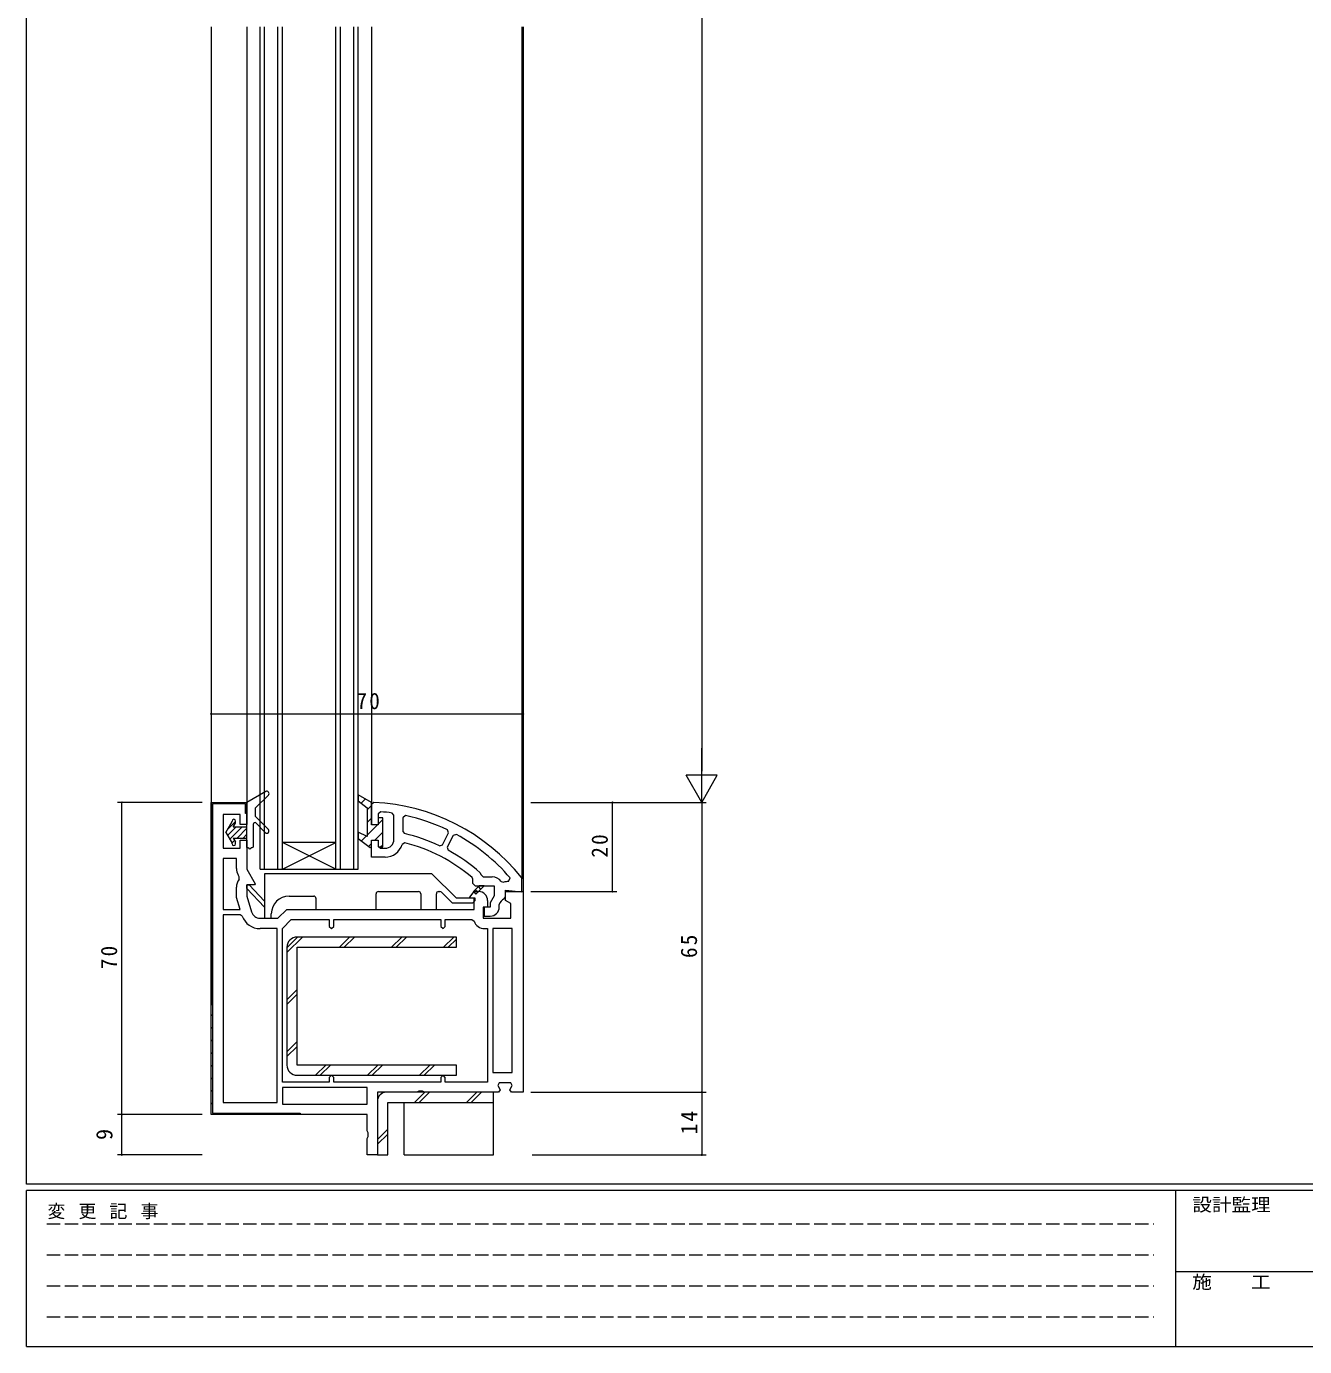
# Model space of a CAD drawing. Units: millimetres on the paper. Extents: x -420 to 373, y -297 to 267.
# Drawn here: x -417.7 to -131.1, y -297 to -1 of the extents above; entities that cross this region are included whole.
import ezdxf
from ezdxf.enums import TextEntityAlignment as Align

# ---------------------------------------------------------------- set-up
doc = ezdxf.new("R2010")
doc.units = ezdxf.units.MM
doc.linetypes.add('DASHED3', pattern=[4, 3, -1])
for name, color, linetype, lineweight in [('0-1_YKK_ZWAK', 7, 'Continuous', 9), ('0-3_YKK_12', 2, 'Continuous', 9), ('0-4_YKK_D', 6, 'Continuous', 9), ('0-6_YKK_13', 4, 'Continuous', 9), ('0-7_YKK_11', 7, 'Continuous', 9)]:
    doc.layers.add(name, color=color, linetype=linetype, lineweight=lineweight)
doc.styles.add('ＭＳ ゴシック', font='')
doc.styles.get('ＭＳ ゴシック').set_extended_font_data('MS Gothic')

msp = doc.modelspace()

# ---------------------------------------------------------------- linework, layer by layer
at = {"layer": '0-1_YKK_ZWAK'}
for p, q in [((-417.7, -260.6), (-417.7, 264.4)), ((352.3, -260.6), (-417.7, -260.6)), ((-417.7, -297), (-417.7, -262)), ((314.5, -262), (-417.7, -262)), ((-160.1, -262), (-160.1, -297)), ((-160.1, -280.199), (-31.3, -280.199)), ((-417.7, -297), (314.5, -297))]:
    msp.add_line(p, q, dxfattribs=at)
at = {"layer": '0-1_YKK_ZWAK', "linetype": 'DASHED3'}
for p, q in [((-413.101, -269.512), (-164.909, -269.512)), ((-413.101, -276.441), (-164.909, -276.441)), ((-413.101, -283.37), (-164.909, -283.37)), ((-413.101, -290.298), (-164.909, -290.298))]:
    msp.add_line(p, q, dxfattribs=at)
at = {"layer": '0-3_YKK_12'}
for p, q in [((-376.303, -1.097), (-376.303, -220.452)), ((-368.303, -1.097), (-368.303, -175.478)), ((-365.303, -189.978), (-365.303, -1.097)), ((-364.303, -189.978), (-364.303, -1.097)), ((-361.303, -189.978), (-361.303, -1.097)), ((-360.303, -189.978), (-360.303, -1.097)), ((-348.303, -189.978), (-348.303, -1.097)), ((-347.303, -189.978), (-347.303, -1.097)), ((-344.303, -189.978), (-344.303, -1.097)), ((-343.303, -189.978), (-343.303, -1.097)), ((-340.303, -1.097), (-340.303, -175.473)), ((-306.603, -1.097), (-306.603, -192.153)), ((-306.303, -1.097), (-306.303, -195.478)), ((-348.303, -183.978), (-360.303, -183.978)), ((-348.303, -189.978), (-360.303, -183.978)), ((-360.303, -189.978), (-348.303, -183.978)), ((-365.303, -189.978), (-343.303, -189.978))]:
    msp.add_line(p, q, dxfattribs=at)
at = {"layer": '0-4_YKK_D'}
for p, q in [((-266.303, 169.022), (-266.303, -167.978)), ((-376.303, -155.132), (-306.303, -155.132)), ((-266.303, -174.978), (-266.303, -162.854)), ((-266.303, -174.978), (-269.803, -168.916)), ((-262.803, -168.916), (-269.803, -168.916)), ((-266.303, -174.978), (-262.803, -168.916)), ((-378.303, -174.978), (-397.303, -174.978)), ((-396.303, -244.978), (-396.303, -174.978)), ((-304.603, -174.978), (-285.303, -174.978)), ((-304.603, -174.978), (-265.303, -174.978)), ((-304.603, -174.978), (-265.303, -174.978)), ((-286.303, -194.978), (-286.303, -174.978)), ((-266.303, -174.978), (-266.303, -239.978)), ((-304.603, -194.978), (-285.303, -194.978)), ((-304.603, -239.978), (-265.303, -239.978)), ((-304.303, -239.978), (-265.303, -239.978)), ((-266.303, -239.978), (-266.303, -253.978)), ((-378.303, -244.978), (-397.303, -244.978)), ((-378.302, -244.978), (-397.303, -244.978)), ((-396.303, -253.978), (-396.303, -244.978)), ((-378.302, -253.978), (-397.303, -253.978)), ((-304.303, -253.978), (-265.303, -253.978))]:
    msp.add_line(p, q, dxfattribs=at)
for centre, start, end in [((-376.303, -155.132), 0, 180), ((-376.303, -155.132), 180, 0), ((-306.303, -155.132), 0, 180), ((-306.303, -155.132), 180, 0), ((-396.303, -174.978), 90, 270), ((-396.303, -174.978), 270, 90), ((-286.303, -174.978), 90, 270), ((-286.303, -174.978), 270, 90), ((-286.303, -194.978), 90, 270), ((-286.303, -194.978), 270, 90), ((-266.303, -239.978), 90, 270), ((-266.303, -239.978), 90, 270), ((-266.303, -239.978), 270, 90), ((-266.303, -239.978), 270, 90), ((-396.303, -244.978), 90, 270), ((-396.303, -244.978), 90, 270), ((-396.303, -244.978), 270, 90), ((-396.303, -244.978), 270, 90), ((-396.303, -253.978), 90, 270), ((-396.303, -253.978), 270, 90), ((-266.303, -253.978), 90, 270), ((-266.303, -253.978), 270, 90)]:
    msp.add_arc(centre, 0.106, start, end, dxfattribs=at)
at = {"layer": '0-6_YKK_13'}
for p, q in [((-364.051, -172.544), (-368.303, -174.978)), ((-366.303, -176.178), (-363.45, -173.332)), ((-368.303, -185.078), (-368.303, -174.978)), ((-366.303, -178.178), (-366.303, -176.178)), ((-373.003, -181.728), (-371.603, -179.303)), ((-372.629, -181.08), (-370.803, -179.254)), ((-372.61, -182.408), (-370.679, -180.478)), ((-372.117, -183.262), (-369.332, -180.478)), ((-371.603, -179.303), (-371.603, -179.178)), ((-371.357, -180.478), (-370.856, -179.61)), ((-371.357, -180.478), (-368.303, -180.478)), ((-370.803, -179.41), (-370.803, -179.178)), ((-366.803, -184.778), (-366.803, -179.816)), ((-366.303, -178.178), (-363.449, -181.031)), ((-364.156, -181.739), (-366.291, -179.604)), ((-373.003, -181.728), (-371.603, -184.153)), ((-371.357, -182.978), (-370.856, -183.846)), ((-371.357, -182.978), (-368.303, -182.978)), ((-370.485, -182.978), (-368.303, -180.795)), ((-369.138, -182.978), (-368.303, -182.142)), ((-371.624, -184.116), (-371.038, -183.531)), ((-371.603, -184.278), (-371.603, -184.153)), ((-370.803, -184.278), (-370.803, -184.046)), ((-368.303, -185.078), (-367.903, -185.078)), ((-367.303, -185.078), (-367.103, -185.078)), ((-326.795, -190.978), (-364.295, -190.978)), ((-364.295, -190.978), (-364.295, -200.978)), ((-321.295, -196.478), (-326.795, -190.978)), ((-368.295, -194.278), (-368.295, -193.478)), ((-368.295, -193.478), (-367.795, -193.478)), ((-364.295, -198.456), (-368.295, -194.278)), ((-367.795, -193.478), (-364.295, -197.141)), ((-338.795, -194.978), (-329.795, -194.978)), ((-325.295, -194.978), (-324.982, -194.978)), ((-324.629, -195.124), (-322.275, -197.478)), ((-358.795, -195.978), (-353.295, -195.978)), ((-364.295, -200.978), (-362.795, -200.978)), ((-362.795, -200.978), (-362.795, -199.978)), ((-359.303, -207.584), (-356.897, -205.178)), ((-359.303, -208.645), (-355.836, -205.178)), ((-321.303, -205.178), (-357.003, -205.178)), ((-347.53, -207.478), (-345.23, -205.178)), ((-346.468, -207.478), (-344.168, -205.178)), ((-335.863, -207.478), (-333.563, -205.178)), ((-334.801, -207.478), (-332.501, -205.178)), ((-324.195, -207.478), (-321.895, -205.178)), ((-323.134, -207.478), (-321.303, -205.647)), ((-321.303, -207.478), (-321.303, -205.178)), ((-359.303, -207.478), (-359.303, -233.878)), ((-357.003, -207.478), (-321.303, -207.478)), ((-357.003, -233.878), (-357.003, -207.478)), ((-359.303, -219.251), (-357.003, -216.951)), ((-359.303, -220.312), (-357.003, -218.012)), ((-359.303, -230.918), (-357.003, -228.618)), ((-359.303, -231.98), (-357.003, -229.68)), ((-321.303, -233.878), (-357.003, -233.878)), ((-357.003, -236.178), (-321.303, -236.178)), ((-352.895, -236.178), (-350.595, -233.878)), ((-351.834, -236.178), (-349.534, -233.878)), ((-341.228, -236.178), (-338.928, -233.878)), ((-340.167, -236.178), (-337.867, -233.878)), ((-329.561, -236.178), (-327.261, -233.878)), ((-328.499, -236.178), (-326.199, -233.878)), ((-321.303, -236.178), (-321.303, -233.878)), ((-339.003, -241.978), (-339.003, -253.978)), ((-313.003, -239.978), (-337.003, -239.978)), ((-336.703, -242.278), (-313.003, -242.278)), ((-336.703, -253.978), (-336.703, -242.278)), ((-333.003, -253.978), (-333.003, -242.278)), ((-330.697, -242.278), (-328.397, -239.978)), ((-329.636, -242.278), (-327.336, -239.978)), ((-319.03, -242.278), (-316.73, -239.978)), ((-317.968, -242.278), (-315.668, -239.978)), ((-313.003, -242.278), (-313.003, -239.978)), ((-339.003, -250.584), (-336.703, -248.284)), ((-339.003, -251.645), (-336.703, -249.345)), ((-339.003, -253.978), (-336.703, -253.978))]:
    msp.add_line(p, q, dxfattribs=at)
for points in [[(-352.795, -196.478), (-352.795, -198.978), (-339.295, -198.978), (-339.295, -195.478)], [(-329.295, -195.478), (-329.295, -198.978), (-325.795, -198.978), (-325.795, -195.478)], [(-322.275, -197.478), (-317.595, -197.478), (-317.095, -196.978), (-317.095, -196.478), (-321.295, -196.478)], [(-333.003, -253.978), (-313.003, -253.978), (-313.003, -242.278)]]:
    msp.add_lwpolyline(points, dxfattribs=at)
for centre, radius, start, end in [((-363.803, -172.978), 0.5, 314.92854, 119.79002), ((-371.203, -179.178), 0.4, 0, 180), ((-371.203, -179.41), 0.4, 329.99998, 0), ((-366.503, -179.816), 0.3, 45.00002, 180), ((-363.803, -181.385), 0.5, 224.99983, 44.99998), ((-371.203, -184.278), 0.4, 180, 0), ((-371.203, -184.046), 0.4, 0, 30), ((-367.603, -185.078), 0.3, 180, 0), ((-367.103, -184.778), 0.3, 270, 0), ((-338.795, -195.478), 0.5, 90, 180), ((-329.795, -195.478), 0.5, 0, 90), ((-325.295, -195.478), 0.5, 90, 180), ((-324.982, -195.478), 0.5, 44.99998, 90), ((-358.795, -199.978), 4, 90, 180), ((-353.295, -196.478), 0.5, 0, 90), ((-357.003, -207.478), 2.3, 90, 180), ((-357.003, -233.878), 2.3, 180, 270), ((-337.003, -241.978), 2, 90, 180)]:
    msp.add_arc(centre, radius, start, end, dxfattribs=at)
at = {"layer": '0-7_YKK_11'}
for p, q in [((-342.62, -175.17), (-341.67, -174.22)), ((-376.303, -177.61), (-376.003, -177.31)), ((-373.97, -175.278), (-373.67, -174.978)), ((-371.142, -175.278), (-370.842, -174.978)), ((-368.603, -175.567), (-368.336, -175.3)), ((-368.303, -175.478), (-368.303, -177.478)), ((-341.303, -176.681), (-340.303, -175.681)), ((-341.303, -176.199), (-341.303, -182.614)), ((-376.303, -180.439), (-376.003, -180.139)), ((-341.303, -179.509), (-340.303, -178.509)), ((-341.303, -182.338), (-338.932, -179.967)), ((-338.816, -179.851), (-337.803, -178.838)), ((-332.696, -177.922), (-333.303, -178.41)), ((-333.303, -178.41), (-333.303, -181.486)), ((-376.303, -183.267), (-376.003, -182.967)), ((-342.601, -183.635), (-341.492, -182.526)), ((-339.617, -183.48), (-337.803, -181.666)), ((-321.313, -182.163), (-321.998, -182.375)), ((-376.303, -186.096), (-376.003, -185.796)), ((-340.995, -184.858), (-340.303, -184.166)), ((-338.803, -183.68), (-338.803, -184.78)), ((-338.288, -184.98), (-337.803, -184.495)), ((-332.858, -184.046), (-333.46, -184.392)), ((-376.303, -188.924), (-376.003, -188.624)), ((-373.603, -187.578), (-373.603, -198.978)), ((-376.303, -191.753), (-376.003, -191.453)), ((-309.648, -192.752), (-309.238, -191.928)), ((-376.303, -194.581), (-376.003, -194.281)), ((-317.603, -193.18), (-317.103, -193.68)), ((-317.103, -193.68), (-312.803, -193.68)), ((-316.502, -195.144), (-317.067, -194.579)), ((-315.794, -194.437), (-316.36, -193.871)), ((-315.087, -193.73), (-315.137, -193.68)), ((-311.266, -192.73), (-310.683, -192.908)), ((-376.303, -197.409), (-376.003, -197.109)), ((-376.303, -200.238), (-376.003, -199.938)), ((-373.603, -200.178), (-373.603, -242.278)), ((-376.303, -203.066), (-376.003, -202.766)), ((-360.303, -237.678), (-360.303, -203.231)), ((-308.803, -235.578), (-308.803, -203.278)), ((-376.303, -205.895), (-376.003, -205.595)), ((-376.303, -208.723), (-376.003, -208.423)), ((-376.303, -211.552), (-376.003, -211.252)), ((-376.303, -214.38), (-376.003, -214.08)), ((-376.303, -217.208), (-376.003, -216.908)), ((-376.303, -220.037), (-376.003, -219.737)), ((-376.303, -222.865), (-376.003, -222.565)), ((-376.303, -225.694), (-376.003, -225.394)), ((-376.303, -228.522), (-376.003, -228.222)), ((-376.303, -231.351), (-376.003, -231.051)), ((-376.303, -234.179), (-376.003, -233.879)), ((-376.303, -237.007), (-376.003, -236.707)), ((-376.303, -239.836), (-376.003, -239.536)), ((-341.303, -238.878), (-360.303, -238.878)), ((-376.303, -242.664), (-376.003, -242.364)), ((-375.788, -244.978), (-375.488, -244.678)), ((-372.96, -244.978), (-372.66, -244.678)), ((-370.131, -244.978), (-369.831, -244.678)), ((-367.303, -244.978), (-367.003, -244.678)), ((-364.474, -244.978), (-364.174, -244.678)), ((-361.646, -244.978), (-361.346, -244.678)), ((-358.818, -244.978), (-358.518, -244.678))]:
    msp.add_line(p, q, dxfattribs=at)
for points in [[(-341.303, -176.199), (-341.303, -182.614), (-343.303, -181.683), (-343.303, -183.101), (-340.633, -185.134), (-340.303, -184.962), (-340.303, -183.48), (-338.803, -183.48), (-338.803, -184.98), (-337.803, -184.98), (-337.803, -178.48), (-338.803, -178.48), (-338.803, -179.98), (-340.303, -179.98), (-340.303, -174.98), (-343.303, -173.312), (-343.303, -174.637)], [(-316.92, -195.563), (-315.037, -193.68), (-316.169, -193.68), (-317.486, -194.997)], [(-308.803, -235.578), (-308.803, -203.278), (-313.103, -203.278), (-313.103, -235.578)], [(-341.303, -238.878), (-360.303, -238.878), (-360.303, -242.678), (-341.303, -242.678)]]:
    msp.add_lwpolyline(points, close=True, dxfattribs=at)
for points in [[(-376.303, -244.978), (-376.303, -174.978), (-368.303, -174.978), (-368.303, -179.978), (-369.803, -179.978), (-369.803, -177.678), (-373.603, -177.678), (-373.603, -185.278), (-369.803, -185.278), (-369.803, -183.478), (-368.303, -183.478), (-368.303, -189.978), (-366.413, -193.251), (-366.544, -193.478), (-368.303, -193.478), (-368.303, -195.978), (-367.23, -199.553)], [(-368.303, -175.478), (-368.303, -177.478), (-368.603, -177.478), (-368.603, -175.278), (-376.003, -175.278), (-376.003, -244.678), (-356.303, -244.678), (-356.303, -244.978), (-375.803, -244.978)], [(-339.78, -174.98), (-340.303, -175.48), (-340.303, -179.78)], [(-338.261, -177.083), (-338.803, -177.582), (-338.803, -179.78)], [(-335.303, -183.28), (-335.303, -177.867), (-335.731, -177.372)], [(-333.303, -178.41), (-333.303, -181.486), (-332.918, -181.973)], [(-325.089, -184.726), (-324.428, -184.502), (-323.066, -181.828), (-323.295, -181.15)], [(-321.998, -182.375), (-323.36, -185.05), (-323.155, -185.715)], [(-337.303, -187.28), (-340.303, -187.28), (-340.303, -183.68)], [(-338.803, -184.78), (-338.303, -185.28), (-337.303, -185.28)], [(-373.603, -187.578), (-373.603, -198.978), (-369.804, -198.978), (-370.603, -196.315), (-370.603, -193.978)], [(-370.603, -189.844), (-370.603, -187.578), (-373.603, -187.578)], [(-370.007, -192.252), (-369.968, -191.694), (-370.228, -191.244)], [(-317.603, -193.18), (-317.603, -192.229), (-317.777, -191.85)], [(-315.962, -190.779), (-315.795, -191.167), (-315.295, -191.68), (-313.303, -191.68)], [(-310.592, -196.588), (-310.303, -196.135), (-310.303, -194.702), (-306.603, -195.025), (-306.603, -192.154), (-306.712, -191.842)], [(-314.303, -196.978), (-314.303, -198.478), (-315.303, -198.478), (-315.303, -200.978), (-309.103, -200.978), (-309.103, -197.671), (-310.303, -196.978), (-310.303, -194.978), (-306.303, -194.978), (-306.303, -239.978), (-308.981, -239.978), (-309.344, -239.414), (-308.762, -238.441), (-309.125, -237.878), (-311.681, -237.878), (-312.044, -238.441), (-311.462, -239.414), (-311.825, -239.978), (-328.437, -239.978), (-328.87, -239.728), (-329.736, -239.728), (-330.169, -239.978), (-339.003, -239.978), (-339.003, -253.978), (-341.303, -253.978), (-341.303, -250.344), (-341.053, -249.911), (-341.053, -249.045), (-341.303, -248.612), (-341.303, -244.978), (-376.303, -244.978)], [(-365.315, -200.978), (-361.303, -200.978), (-359.303, -198.978), (-317.303, -198.978), (-317.303, -196.478), (-318.208, -196.478), (-318.324, -196.233), (-317.303, -194.978), (-316.303, -194.978)], [(-317.103, -193.68), (-312.803, -193.68), (-312.803, -195.921), (-313.703, -197.48), (-313.703, -198.48), (-315.103, -198.48), (-315.103, -200.48), (-313.703, -200.48)], [(-311.703, -198.48), (-311.703, -198.037), (-311.688, -197.916)], [(-373.603, -200.178), (-373.603, -242.278), (-361.503, -242.278), (-361.503, -203.278), (-365.315, -203.278)], [(-369.336, -200.501), (-369.804, -200.178), (-373.603, -200.178)], [(-360.303, -237.678), (-360.303, -203.231), (-358.35, -201.278), (-349.803, -201.278), (-349.803, -202.778), (-349.303, -203.278), (-348.803, -202.778), (-348.803, -201.278), (-324.803, -201.278), (-324.803, -202.778), (-324.303, -203.278), (-323.803, -202.778), (-323.803, -201.278), (-317.823, -201.278), (-317.352, -201.611)], [(-314.995, -203.278), (-314.303, -203.278), (-314.303, -237.678), (-323.803, -237.678), (-323.803, -236.678), (-324.303, -236.178), (-324.803, -236.678), (-324.803, -237.678), (-348.803, -237.678), (-348.803, -236.678), (-349.303, -236.178), (-349.803, -236.678), (-349.803, -237.678), (-360.303, -237.678)]]:
    msp.add_lwpolyline(points, dxfattribs=at)
for centre, radius, start, end in [((-341.869, -219.932), 45, 38.62424, 87.33907), ((-341.869, -219.932), 43, 81.7943, 85.187), ((-341.869, -219.932), 43, 64.40886, 77.68326), ((-337.303, -183.28), 2, 270, 359.99998), ((-341.869, -219.932), 39, 64.5159, 76.73137), ((-341.869, -219.932), 43, 40.63693, 61.44263), ((-337.303, -183.28), 4, 269.99998, 343.86119), ((-341.869, -219.932), 37, 49.37383, 75.90544), ((-341.869, -219.932), 39, 48.37411, 61.32433), ((-367.803, -189.844), 2.8, 179.99998, 210), ((-367.803, -193.978), 2.8, 141.94031, 180), ((-313.303, -194.18), 2.5, 35.45689, 90.00002), ((-316.303, -196.978), 2, 0, 89.99998), ((-309.803, -195.247), 2.5, 86.45901, 110.6167), ((-309.748, -198.401), 2, 114.96335, 165.9453), ((-365.315, -198.978), 4.3, 200.74236, 270.00002), ((-365.315, -198.978), 2, 196.69922, 270), ((-313.703, -198.48), 2, 270, 359.99998), ((-314.995, -200.778), 2.5, 199.47121, 269.99997)]:
    msp.add_arc(centre, radius, start, end, dxfattribs=at)

# ---------------------------------------------------------------- texts
at = {"layer": '0-1_YKK_ZWAK', "style": 'ＭＳ ゴシック', "width": 1.1}
for s, p in [('設計監理', (-156.331, -267.533)), ('施\u3000\u3000工', (-156.331, -284.854))]:
    msp.add_text(s, height=2.933, dxfattribs=at).set_placement(p, align=Align.BOTTOM_LEFT)
at = {"layer": '0-1_YKK_ZWAK', "insert": (-412.986, -268.447), "char_height": 2.933, "attachment_point": 7, "style": 'ＭＳ ゴシック'}
msp.add_mtext('\\T1.16;変\\~更\\~記\\~事', dxfattribs=at)
at = {"layer": '0-4_YKK_D', "color": 3, "style": 'ＭＳ ゴシック'}
msp.add_text('9', height=3.666, rotation=90, dxfattribs=at).set_placement((-397.303, -250.678), align=Align.BOTTOM_LEFT)
at = {"layer": '0-4_YKK_D', "color": 3, "insert": (-343.703, -154.132), "char_height": 3.666, "attachment_point": 7, "style": 'ＭＳ ゴシック'}
msp.add_mtext('\\T1.21;\\W0.95;70', dxfattribs=at)
at = {"layer": '0-4_YKK_D', "color": 3, "char_height": 3.666, "attachment_point": 7, "rotation": 90, "style": 'ＭＳ ゴシック'}
for s, insert in [('\\T1.21;\\W0.95;20', (-287.303, -187.378)), ('\\T1.21;\\W0.95;65', (-267.303, -209.878)), ('\\T1.21;\\W0.95;70', (-397.303, -212.378)), ('\\T1.21;\\W0.95;14', (-267.303, -249.415))]:
    msp.add_mtext(s, dxfattribs=dict(at, insert=insert))

doc.saveas('drawing.dxf')
